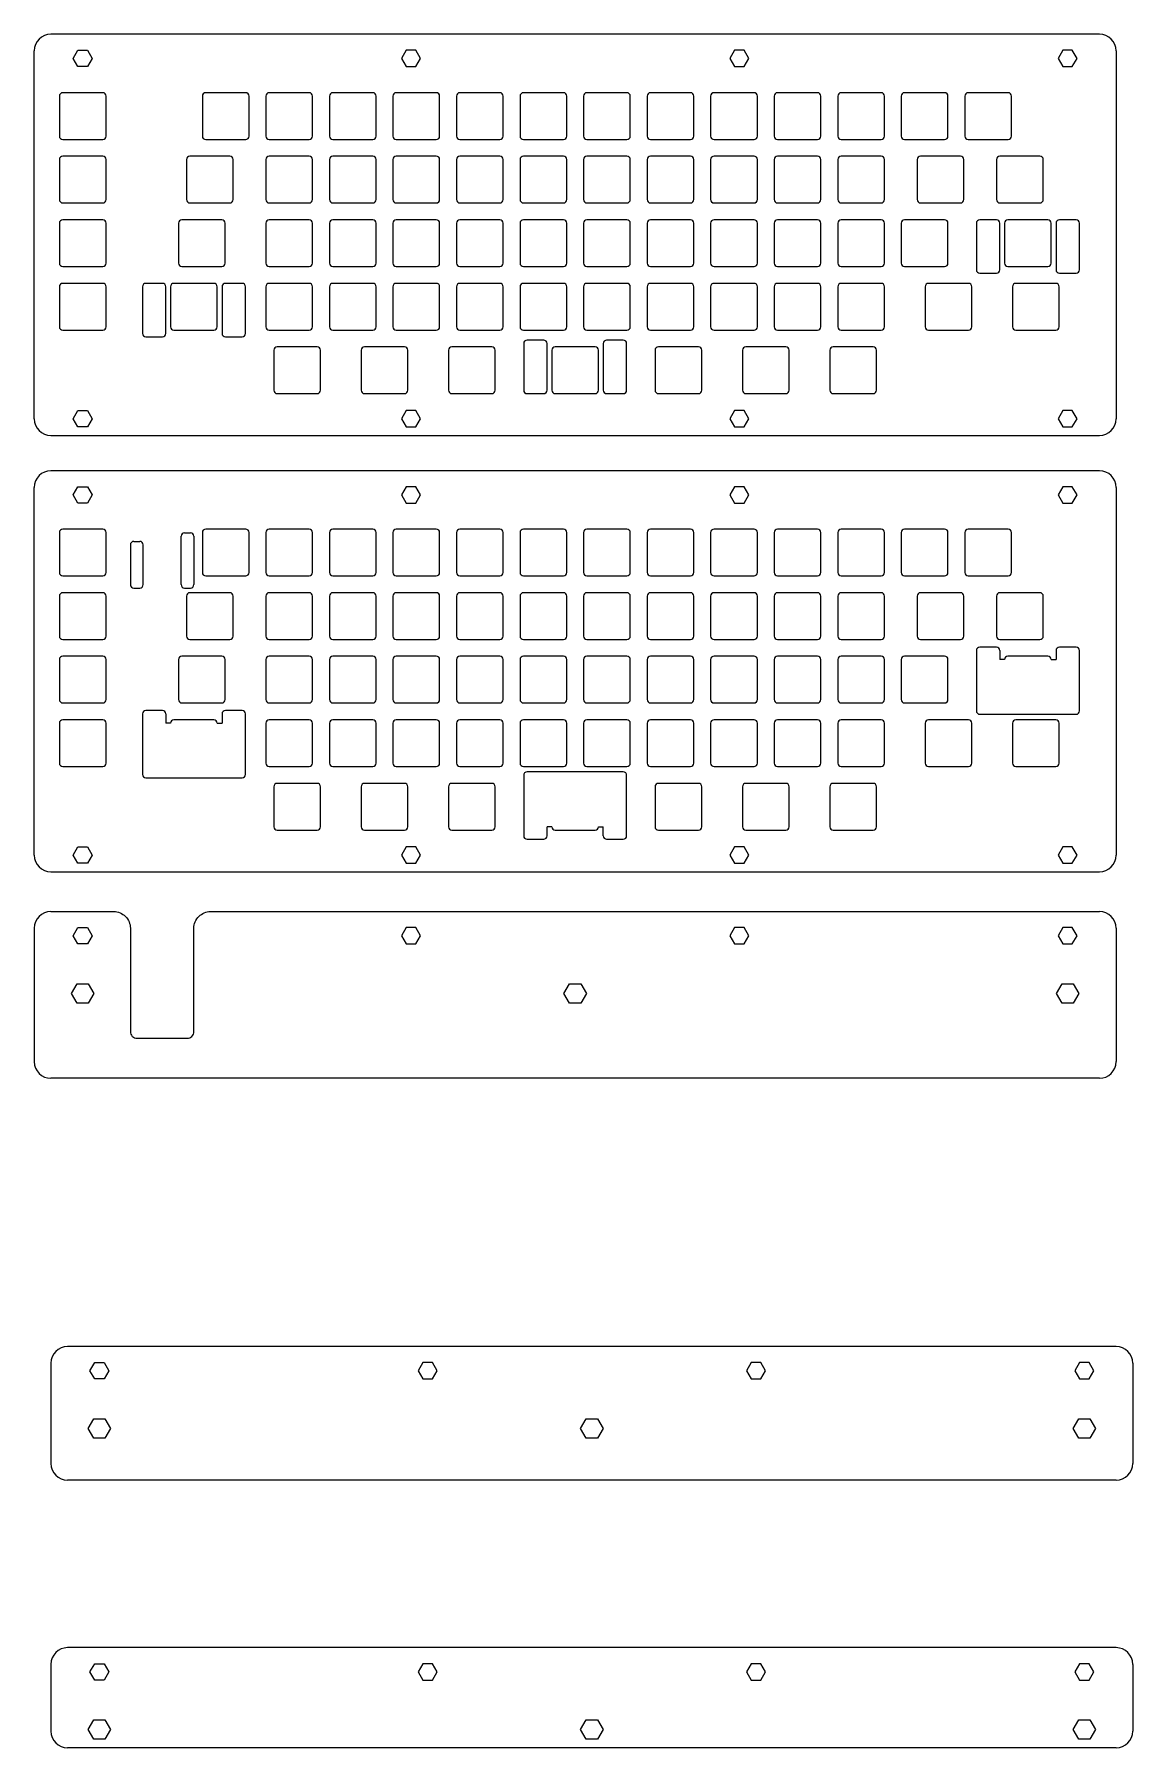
# Model space of a CAD drawing. Extents: x 3 to 1029, y 4 to 518.
# Drawn here: x 340 to 669, y 4 to 518 of the extents above; entities that cross this region are included whole.
import ezdxf

# ---------------------------------------------------------------- set-up
doc = ezdxf.new("R2010")
doc.units = 0
doc.layers.get('0').update_dxf_attribs({"linetype": 'CONTINUOUS'})

msp = doc.modelspace()

# ---------------------------------------------------------------- linework, layer by layer
at = {"linetype": 'BYBLOCK'}
for p, q in [((659.060203, 517.906653), (344.735203, 517.906653)), ((339.735203, 402.656653), (339.735203, 512.906653)), ((664.060203, 512.906653), (664.060203, 402.656653)), ((344.735203, 397.656653), (659.060203, 397.656653)), ((659.060203, 387.06263), (344.735203, 387.06263)), ((339.735203, 271.81263), (339.735203, 382.06263)), ((664.060203, 382.06263), (664.060203, 271.81263)), ((368.547703, 364.87013), (368.547703, 352.90013)), ((369.547703, 365.87013), (371.357703, 365.87013)), ((372.357703, 352.90013), (372.357703, 364.87013)), ((383.787703, 352.90013), (383.787703, 367.41013)), ((384.787703, 368.41013), (386.597703, 368.41013)), ((387.597703, 367.41013), (387.597703, 352.90013)), ((369.547703, 351.90013), (371.357703, 351.90013)), ((384.787703, 351.90013), (386.597703, 351.90013)), ((629.190953, 333.18763), (629.190953, 330.43763)), ((630.628953, 330.43763), (629.190953, 330.43763)), ((644.628953, 330.43763), (646.066953, 330.43763)), ((646.066953, 333.18763), (646.066953, 330.43763)), ((379.159703, 314.13763), (379.159703, 311.38763)), ((396.035703, 314.13763), (396.035703, 311.38763)), ((380.597703, 311.38763), (379.159703, 311.38763)), ((394.597703, 311.38763), (396.035703, 311.38763)), ((494.897703, 280.33763), (493.459703, 280.33763)), ((493.459703, 277.58763), (493.459703, 280.33763)), ((508.897703, 280.33763), (510.335703, 280.33763)), ((510.335703, 277.58763), (510.335703, 280.33763)), ((344.735203, 266.81263), (659.060203, 266.81263)), ((339.735203, 249.901386), (339.735203, 209.901386)), ((664.060203, 249.901386), (664.060203, 209.901386)), ((659.060203, 204.901386), (344.735203, 204.901386)), ((664.060203, 124.467031), (349.735203, 124.467031)), ((344.735203, 119.467031), (344.735203, 89.467031)), ((669.060203, 119.467031), (669.060203, 89.467031)), ((664.060203, 84.467031), (349.735203, 84.467031)), ((664.060203, 34.217031), (349.735203, 34.217031)), ((344.735203, 29.217031), (344.735203, 9.217031)), ((669.060203, 29.217031), (669.060203, 9.217031)), ((664.060203, 4.217031), (349.735203, 4.217031))]:
    msp.add_line(p, q, dxfattribs=at)
for p, q in [((347.260203, 499.381653), (347.260203, 487.381653)), ((360.260203, 500.381653), (348.260203, 500.381653)), ((361.260203, 487.381653), (361.260203, 499.381653)), ((390.122703, 499.381653), (390.122703, 487.381653)), ((403.122703, 500.381653), (391.122703, 500.381653)), ((404.122703, 487.381653), (404.122703, 499.381653)), ((409.172703, 499.381653), (409.172703, 487.381653)), ((422.172703, 500.381653), (410.172703, 500.381653)), ((423.172703, 487.381653), (423.172703, 499.381653)), ((428.222703, 499.381653), (428.222703, 487.381653)), ((441.222703, 500.381653), (429.222703, 500.381653)), ((442.222703, 487.381653), (442.222703, 499.381653)), ((447.272703, 499.381653), (447.272703, 487.381653)), ((460.272703, 500.381653), (448.272703, 500.381653)), ((461.272703, 487.381653), (461.272703, 499.381653)), ((466.322703, 499.381653), (466.322703, 487.381653)), ((479.322703, 500.381653), (467.322703, 500.381653)), ((480.322703, 487.381653), (480.322703, 499.381653)), ((485.372703, 499.381653), (485.372703, 487.381653)), ((498.372703, 500.381653), (486.372703, 500.381653)), ((499.372703, 487.381653), (499.372703, 499.381653)), ((504.422703, 499.381653), (504.422703, 487.381653)), ((517.422703, 500.381653), (505.422703, 500.381653)), ((518.422703, 487.381653), (518.422703, 499.381653)), ((523.472703, 499.381653), (523.472703, 487.381653)), ((536.472703, 500.381653), (524.472703, 500.381653)), ((537.472703, 487.381653), (537.472703, 499.381653)), ((542.522703, 499.381653), (542.522703, 487.381653)), ((555.522703, 500.381653), (543.522703, 500.381653)), ((556.522703, 487.381653), (556.522703, 499.381653)), ((561.572703, 499.381653), (561.572703, 487.381653)), ((574.572703, 500.381653), (562.572703, 500.381653)), ((575.572703, 487.381653), (575.572703, 499.381653)), ((580.622703, 499.381653), (580.622703, 487.381653)), ((593.622703, 500.381653), (581.622703, 500.381653)), ((594.622703, 487.381653), (594.622703, 499.381653)), ((599.672703, 499.381653), (599.672703, 487.381653)), ((612.672703, 500.381653), (600.672703, 500.381653)), ((613.672703, 487.381653), (613.672703, 499.381653)), ((618.722703, 499.381653), (618.722703, 487.381653)), ((631.722703, 500.381653), (619.722703, 500.381653)), ((632.722703, 487.381653), (632.722703, 499.381653)), ((348.260203, 486.381653), (360.260203, 486.381653)), ((391.122703, 486.381653), (403.122703, 486.381653)), ((410.172703, 486.381653), (422.172703, 486.381653)), ((429.222703, 486.381653), (441.222703, 486.381653)), ((448.272703, 486.381653), (460.272703, 486.381653)), ((467.322703, 486.381653), (479.322703, 486.381653)), ((486.372703, 486.381653), (498.372703, 486.381653)), ((505.422703, 486.381653), (517.422703, 486.381653)), ((524.472703, 486.381653), (536.472703, 486.381653)), ((543.522703, 486.381653), (555.522703, 486.381653)), ((562.572703, 486.381653), (574.572703, 486.381653)), ((581.622703, 486.381653), (593.622703, 486.381653)), ((600.672703, 486.381653), (612.672703, 486.381653)), ((619.722703, 486.381653), (631.722703, 486.381653)), ((347.260203, 480.331653), (347.260203, 468.331653)), ((360.260203, 481.331653), (348.260203, 481.331653)), ((361.260203, 468.331653), (361.260203, 480.331653)), ((385.360203, 480.331653), (385.360203, 468.331653)), ((398.360203, 481.331653), (386.360203, 481.331653)), ((399.360203, 468.331653), (399.360203, 480.331653)), ((409.172703, 480.331653), (409.172703, 468.331653)), ((422.172703, 481.331653), (410.172703, 481.331653)), ((423.172703, 468.331653), (423.172703, 480.331653)), ((428.222703, 480.331653), (428.222703, 468.331653)), ((441.222703, 481.331653), (429.222703, 481.331653)), ((442.222703, 468.331653), (442.222703, 480.331653)), ((447.272703, 480.331653), (447.272703, 468.331653)), ((460.272703, 481.331653), (448.272703, 481.331653)), ((461.272703, 468.331653), (461.272703, 480.331653)), ((466.322703, 480.331653), (466.322703, 468.331653)), ((479.322703, 481.331653), (467.322703, 481.331653)), ((480.322703, 468.331653), (480.322703, 480.331653)), ((485.372703, 480.331653), (485.372703, 468.331653)), ((498.372703, 481.331653), (486.372703, 481.331653)), ((499.372703, 468.331653), (499.372703, 480.331653)), ((504.422703, 480.331653), (504.422703, 468.331653)), ((517.422703, 481.331653), (505.422703, 481.331653)), ((518.422703, 468.331653), (518.422703, 480.331653)), ((523.472703, 480.331653), (523.472703, 468.331653)), ((536.472703, 481.331653), (524.472703, 481.331653)), ((537.472703, 468.331653), (537.472703, 480.331653)), ((542.522703, 480.331653), (542.522703, 468.331653)), ((555.522703, 481.331653), (543.522703, 481.331653)), ((556.522703, 468.331653), (556.522703, 480.331653)), ((561.572703, 480.331653), (561.572703, 468.331653)), ((574.572703, 481.331653), (562.572703, 481.331653)), ((575.572703, 468.331653), (575.572703, 480.331653)), ((580.622703, 480.331653), (580.622703, 468.331653)), ((593.622703, 481.331653), (581.622703, 481.331653)), ((594.622703, 468.331653), (594.622703, 480.331653)), ((604.435203, 480.331653), (604.435203, 468.331653)), ((617.435203, 481.331653), (605.435203, 481.331653)), ((618.435203, 468.331653), (618.435203, 480.331653)), ((628.247703, 480.331653), (628.247703, 468.331653)), ((641.247703, 481.331653), (629.247703, 481.331653)), ((642.247703, 468.331653), (642.247703, 480.331653)), ((348.260203, 467.331653), (360.260203, 467.331653)), ((386.360203, 467.331653), (398.360203, 467.331653)), ((410.172703, 467.331653), (422.172703, 467.331653)), ((429.222703, 467.331653), (441.222703, 467.331653)), ((448.272703, 467.331653), (460.272703, 467.331653)), ((467.322703, 467.331653), (479.322703, 467.331653)), ((486.372703, 467.331653), (498.372703, 467.331653)), ((505.422703, 467.331653), (517.422703, 467.331653)), ((524.472703, 467.331653), (536.472703, 467.331653)), ((543.522703, 467.331653), (555.522703, 467.331653)), ((562.572703, 467.331653), (574.572703, 467.331653)), ((581.622703, 467.331653), (593.622703, 467.331653)), ((605.435203, 467.331653), (617.435203, 467.331653)), ((629.247703, 467.331653), (641.247703, 467.331653)), ((347.260203, 461.281653), (347.260203, 449.281653)), ((360.260203, 462.281653), (348.260203, 462.281653)), ((361.260203, 449.281653), (361.260203, 461.281653)), ((382.978953, 461.281653), (382.978953, 449.281653)), ((395.978953, 462.281653), (383.978953, 462.281653)), ((396.978953, 449.281653), (396.978953, 461.281653)), ((409.172703, 461.281653), (409.172703, 449.281653)), ((422.172703, 462.281653), (410.172703, 462.281653)), ((423.172703, 449.281653), (423.172703, 461.281653)), ((428.222703, 461.281653), (428.222703, 449.281653)), ((441.222703, 462.281653), (429.222703, 462.281653)), ((442.222703, 449.281653), (442.222703, 461.281653)), ((447.272703, 461.281653), (447.272703, 449.281653)), ((460.272703, 462.281653), (448.272703, 462.281653)), ((461.272703, 449.281653), (461.272703, 461.281653)), ((466.322703, 461.281653), (466.322703, 449.281653)), ((479.322703, 462.281653), (467.322703, 462.281653)), ((480.322703, 449.281653), (480.322703, 461.281653)), ((485.372703, 461.281653), (485.372703, 449.281653)), ((498.372703, 462.281653), (486.372703, 462.281653)), ((499.372703, 449.281653), (499.372703, 461.281653)), ((504.422703, 461.281653), (504.422703, 449.281653)), ((517.422703, 462.281653), (505.422703, 462.281653)), ((518.422703, 449.281653), (518.422703, 461.281653)), ((523.472703, 461.281653), (523.472703, 449.281653)), ((536.472703, 462.281653), (524.472703, 462.281653)), ((537.472703, 449.281653), (537.472703, 461.281653)), ((542.522703, 461.281653), (542.522703, 449.281653)), ((555.522703, 462.281653), (543.522703, 462.281653)), ((556.522703, 449.281653), (556.522703, 461.281653)), ((561.572703, 461.281653), (561.572703, 449.281653)), ((574.572703, 462.281653), (562.572703, 462.281653)), ((575.572703, 449.281653), (575.572703, 461.281653)), ((580.622703, 461.281653), (580.622703, 449.281653)), ((593.622703, 462.281653), (581.622703, 462.281653)), ((594.622703, 449.281653), (594.622703, 461.281653)), ((599.672703, 461.281653), (599.672703, 449.281653)), ((612.672703, 462.281653), (600.672703, 462.281653)), ((613.672703, 449.281653), (613.672703, 461.281653)), ((622.190953, 461.281653), (622.190953, 447.281653)), ((628.190953, 462.281653), (623.190953, 462.281653)), ((629.190953, 447.281653), (629.190953, 461.281653)), ((630.628953, 461.281653), (630.628953, 449.281653)), ((643.628953, 462.281653), (631.628953, 462.281653)), ((644.628953, 449.281653), (644.628953, 461.281653)), ((646.066953, 461.281653), (646.066953, 447.281653)), ((652.066953, 462.281653), (647.066953, 462.281653)), ((653.066953, 447.281653), (653.066953, 461.281653)), ((348.260203, 448.281653), (360.260203, 448.281653)), ((383.978953, 448.281653), (395.978953, 448.281653)), ((410.172703, 448.281653), (422.172703, 448.281653)), ((429.222703, 448.281653), (441.222703, 448.281653)), ((448.272703, 448.281653), (460.272703, 448.281653)), ((467.322703, 448.281653), (479.322703, 448.281653)), ((486.372703, 448.281653), (498.372703, 448.281653)), ((505.422703, 448.281653), (517.422703, 448.281653)), ((524.472703, 448.281653), (536.472703, 448.281653)), ((543.522703, 448.281653), (555.522703, 448.281653)), ((562.572703, 448.281653), (574.572703, 448.281653)), ((581.622703, 448.281653), (593.622703, 448.281653)), ((600.672703, 448.281653), (612.672703, 448.281653)), ((631.628953, 448.281653), (643.628953, 448.281653)), ((347.260203, 442.231653), (347.260203, 430.231653)), ((360.260203, 443.231653), (348.260203, 443.231653)), ((361.260203, 430.231653), (361.260203, 442.231653)), ((372.159703, 442.231653), (372.159703, 428.231653)), ((378.159703, 443.231653), (373.159703, 443.231653)), ((379.159703, 428.231653), (379.159703, 442.231653)), ((380.597703, 442.231653), (380.597703, 430.231653)), ((393.597703, 443.231653), (381.597703, 443.231653)), ((394.597703, 430.231653), (394.597703, 442.231653)), ((396.035703, 442.231653), (396.035703, 428.231653)), ((402.035703, 443.231653), (397.035703, 443.231653)), ((403.035703, 428.231653), (403.035703, 442.231653)), ((409.172703, 442.231653), (409.172703, 430.231653)), ((422.172703, 443.231653), (410.172703, 443.231653)), ((423.172703, 430.231653), (423.172703, 442.231653)), ((428.222703, 442.231653), (428.222703, 430.231653)), ((441.222703, 443.231653), (429.222703, 443.231653)), ((442.222703, 430.231653), (442.222703, 442.231653)), ((447.272703, 442.231653), (447.272703, 430.231653)), ((460.272703, 443.231653), (448.272703, 443.231653)), ((461.272703, 430.231653), (461.272703, 442.231653)), ((466.322703, 442.231653), (466.322703, 430.231653)), ((479.322703, 443.231653), (467.322703, 443.231653)), ((480.322703, 430.231653), (480.322703, 442.231653)), ((485.372703, 442.231653), (485.372703, 430.231653)), ((498.372703, 443.231653), (486.372703, 443.231653)), ((499.372703, 430.231653), (499.372703, 442.231653)), ((504.422703, 442.231653), (504.422703, 430.231653)), ((517.422703, 443.231653), (505.422703, 443.231653)), ((518.422703, 430.231653), (518.422703, 442.231653)), ((523.472703, 442.231653), (523.472703, 430.231653)), ((536.472703, 443.231653), (524.472703, 443.231653)), ((537.472703, 430.231653), (537.472703, 442.231653)), ((542.522703, 442.231653), (542.522703, 430.231653)), ((555.522703, 443.231653), (543.522703, 443.231653)), ((556.522703, 430.231653), (556.522703, 442.231653)), ((561.572703, 442.231653), (561.572703, 430.231653)), ((574.572703, 443.231653), (562.572703, 443.231653)), ((575.572703, 430.231653), (575.572703, 442.231653)), ((580.622703, 442.231653), (580.622703, 430.231653)), ((593.622703, 443.231653), (581.622703, 443.231653)), ((594.622703, 430.231653), (594.622703, 442.231653)), ((606.816453, 442.231653), (606.816453, 430.231653)), ((619.816453, 443.231653), (607.816453, 443.231653)), ((620.816453, 430.231653), (620.816453, 442.231653)), ((623.190953, 446.281653), (628.190953, 446.281653)), ((633.010203, 442.231653), (633.010203, 430.231653)), ((646.010203, 443.231653), (634.010203, 443.231653)), ((647.010203, 430.231653), (647.010203, 442.231653)), ((647.066953, 446.281653), (652.066953, 446.281653)), ((348.260203, 429.231653), (360.260203, 429.231653)), ((373.159703, 427.231653), (378.159703, 427.231653)), ((381.597703, 429.231653), (393.597703, 429.231653)), ((397.035703, 427.231653), (402.035703, 427.231653)), ((410.172703, 429.231653), (422.172703, 429.231653)), ((429.222703, 429.231653), (441.222703, 429.231653)), ((448.272703, 429.231653), (460.272703, 429.231653)), ((467.322703, 429.231653), (479.322703, 429.231653)), ((486.372703, 429.231653), (498.372703, 429.231653)), ((505.422703, 429.231653), (517.422703, 429.231653)), ((524.472703, 429.231653), (536.472703, 429.231653)), ((543.522703, 429.231653), (555.522703, 429.231653)), ((562.572703, 429.231653), (574.572703, 429.231653)), ((581.622703, 429.231653), (593.622703, 429.231653)), ((607.816453, 429.231653), (619.816453, 429.231653)), ((634.010203, 429.231653), (646.010203, 429.231653)), ((411.553953, 423.181653), (411.553953, 411.181653)), ((424.553953, 424.181653), (412.553953, 424.181653)), ((425.553953, 411.181653), (425.553953, 423.181653)), ((437.747703, 423.181653), (437.747703, 411.181653)), ((450.747703, 424.181653), (438.747703, 424.181653)), ((451.747703, 411.181653), (451.747703, 423.181653)), ((463.941453, 423.181653), (463.941453, 411.181653)), ((476.941453, 424.181653), (464.941453, 424.181653)), ((477.941453, 411.181653), (477.941453, 423.181653)), ((486.459703, 425.181653), (486.459703, 411.181653)), ((492.459703, 426.181653), (487.459703, 426.181653)), ((493.459703, 411.181653), (493.459703, 425.181653)), ((494.897703, 423.181653), (494.897703, 411.181653)), ((507.897703, 424.181653), (495.897703, 424.181653)), ((508.897703, 411.181653), (508.897703, 423.181653)), ((510.335703, 425.181653), (510.335703, 411.181653)), ((516.335703, 426.181653), (511.335703, 426.181653)), ((517.335703, 411.181653), (517.335703, 425.181653)), ((525.853953, 423.181653), (525.853953, 411.181653)), ((538.853953, 424.181653), (526.853953, 424.181653)), ((539.853953, 411.181653), (539.853953, 423.181653)), ((552.047703, 423.181653), (552.047703, 411.181653)), ((565.047703, 424.181653), (553.047703, 424.181653)), ((566.047703, 411.181653), (566.047703, 423.181653)), ((578.241453, 423.181653), (578.241453, 411.181653)), ((591.241453, 424.181653), (579.241453, 424.181653)), ((592.241453, 411.181653), (592.241453, 423.181653)), ((412.553953, 410.181653), (424.553953, 410.181653)), ((438.747703, 410.181653), (450.747703, 410.181653)), ((464.941453, 410.181653), (476.941453, 410.181653)), ((487.459703, 410.181653), (492.459703, 410.181653)), ((495.897703, 410.181653), (507.897703, 410.181653)), ((511.335703, 410.181653), (516.335703, 410.181653)), ((526.853953, 410.181653), (538.853953, 410.181653)), ((553.047703, 410.181653), (565.047703, 410.181653)), ((579.241453, 410.181653), (591.241453, 410.181653)), ((347.260203, 368.53763), (347.260203, 356.53763)), ((360.260203, 369.53763), (348.260203, 369.53763)), ((361.260203, 356.53763), (361.260203, 368.53763)), ((390.122703, 368.53763), (390.122703, 356.53763)), ((403.122703, 369.53763), (391.122703, 369.53763)), ((404.122703, 356.53763), (404.122703, 368.53763)), ((409.172703, 368.53763), (409.172703, 356.53763)), ((422.172703, 369.53763), (410.172703, 369.53763)), ((423.172703, 356.53763), (423.172703, 368.53763)), ((428.222703, 368.53763), (428.222703, 356.53763)), ((441.222703, 369.53763), (429.222703, 369.53763)), ((442.222703, 356.53763), (442.222703, 368.53763)), ((447.272703, 368.53763), (447.272703, 356.53763)), ((460.272703, 369.53763), (448.272703, 369.53763)), ((461.272703, 356.53763), (461.272703, 368.53763)), ((466.322703, 368.53763), (466.322703, 356.53763)), ((479.322703, 369.53763), (467.322703, 369.53763)), ((480.322703, 356.53763), (480.322703, 368.53763)), ((485.372703, 368.53763), (485.372703, 356.53763)), ((498.372703, 369.53763), (486.372703, 369.53763)), ((499.372703, 356.53763), (499.372703, 368.53763)), ((504.422703, 368.53763), (504.422703, 356.53763)), ((517.422703, 369.53763), (505.422703, 369.53763)), ((518.422703, 356.53763), (518.422703, 368.53763)), ((523.472703, 368.53763), (523.472703, 356.53763)), ((536.472703, 369.53763), (524.472703, 369.53763)), ((537.472703, 356.53763), (537.472703, 368.53763)), ((542.522703, 368.53763), (542.522703, 356.53763)), ((555.522703, 369.53763), (543.522703, 369.53763)), ((556.522703, 356.53763), (556.522703, 368.53763)), ((561.572703, 368.53763), (561.572703, 356.53763)), ((574.572703, 369.53763), (562.572703, 369.53763)), ((575.572703, 356.53763), (575.572703, 368.53763)), ((580.622703, 368.53763), (580.622703, 356.53763)), ((593.622703, 369.53763), (581.622703, 369.53763)), ((594.622703, 356.53763), (594.622703, 368.53763)), ((599.672703, 368.53763), (599.672703, 356.53763)), ((612.672703, 369.53763), (600.672703, 369.53763)), ((613.672703, 356.53763), (613.672703, 368.53763)), ((618.722703, 368.53763), (618.722703, 356.53763)), ((631.722703, 369.53763), (619.722703, 369.53763)), ((632.722703, 356.53763), (632.722703, 368.53763)), ((348.260203, 355.53763), (360.260203, 355.53763)), ((391.122703, 355.53763), (403.122703, 355.53763)), ((410.172703, 355.53763), (422.172703, 355.53763)), ((429.222703, 355.53763), (441.222703, 355.53763)), ((448.272703, 355.53763), (460.272703, 355.53763)), ((467.322703, 355.53763), (479.322703, 355.53763)), ((486.372703, 355.53763), (498.372703, 355.53763)), ((505.422703, 355.53763), (517.422703, 355.53763)), ((524.472703, 355.53763), (536.472703, 355.53763)), ((543.522703, 355.53763), (555.522703, 355.53763)), ((562.572703, 355.53763), (574.572703, 355.53763)), ((581.622703, 355.53763), (593.622703, 355.53763)), ((600.672703, 355.53763), (612.672703, 355.53763)), ((619.722703, 355.53763), (631.722703, 355.53763)), ((347.260203, 349.48763), (347.260203, 337.48763)), ((360.260203, 350.48763), (348.260203, 350.48763)), ((361.260203, 337.48763), (361.260203, 349.48763)), ((385.360203, 349.48763), (385.360203, 337.48763)), ((398.360203, 350.48763), (386.360203, 350.48763)), ((399.360203, 337.48763), (399.360203, 349.48763)), ((409.172703, 349.48763), (409.172703, 337.48763)), ((422.172703, 350.48763), (410.172703, 350.48763)), ((423.172703, 337.48763), (423.172703, 349.48763)), ((428.222703, 349.48763), (428.222703, 337.48763)), ((441.222703, 350.48763), (429.222703, 350.48763)), ((442.222703, 337.48763), (442.222703, 349.48763)), ((447.272703, 349.48763), (447.272703, 337.48763)), ((460.272703, 350.48763), (448.272703, 350.48763)), ((461.272703, 337.48763), (461.272703, 349.48763)), ((466.322703, 349.48763), (466.322703, 337.48763)), ((479.322703, 350.48763), (467.322703, 350.48763)), ((480.322703, 337.48763), (480.322703, 349.48763)), ((485.372703, 349.48763), (485.372703, 337.48763)), ((498.372703, 350.48763), (486.372703, 350.48763)), ((499.372703, 337.48763), (499.372703, 349.48763)), ((504.422703, 349.48763), (504.422703, 337.48763)), ((517.422703, 350.48763), (505.422703, 350.48763)), ((518.422703, 337.48763), (518.422703, 349.48763)), ((523.472703, 349.48763), (523.472703, 337.48763)), ((536.472703, 350.48763), (524.472703, 350.48763)), ((537.472703, 337.48763), (537.472703, 349.48763)), ((542.522703, 349.48763), (542.522703, 337.48763)), ((555.522703, 350.48763), (543.522703, 350.48763)), ((556.522703, 337.48763), (556.522703, 349.48763)), ((561.572703, 349.48763), (561.572703, 337.48763)), ((574.572703, 350.48763), (562.572703, 350.48763)), ((575.572703, 337.48763), (575.572703, 349.48763)), ((580.622703, 349.48763), (580.622703, 337.48763)), ((593.622703, 350.48763), (581.622703, 350.48763)), ((594.622703, 337.48763), (594.622703, 349.48763)), ((604.435203, 349.48763), (604.435203, 337.48763)), ((617.435203, 350.48763), (605.435203, 350.48763)), ((618.435203, 337.48763), (618.435203, 349.48763)), ((628.247703, 349.48763), (628.247703, 337.48763)), ((641.247703, 350.48763), (629.247703, 350.48763)), ((642.247703, 337.48763), (642.247703, 349.48763)), ((348.260203, 336.48763), (360.260203, 336.48763)), ((386.360203, 336.48763), (398.360203, 336.48763)), ((410.172703, 336.48763), (422.172703, 336.48763)), ((429.222703, 336.48763), (441.222703, 336.48763)), ((448.272703, 336.48763), (460.272703, 336.48763)), ((467.322703, 336.48763), (479.322703, 336.48763)), ((486.372703, 336.48763), (498.372703, 336.48763)), ((505.422703, 336.48763), (517.422703, 336.48763)), ((524.472703, 336.48763), (536.472703, 336.48763)), ((543.522703, 336.48763), (555.522703, 336.48763)), ((562.572703, 336.48763), (574.572703, 336.48763)), ((581.622703, 336.48763), (593.622703, 336.48763)), ((605.435203, 336.48763), (617.435203, 336.48763)), ((628.190953, 334.18763), (623.190953, 334.18763)), ((629.247703, 336.48763), (641.247703, 336.48763)), ((652.066953, 334.18763), (647.066953, 334.18763)), ((347.260203, 330.43763), (347.260203, 318.43763)), ((360.260203, 331.43763), (348.260203, 331.43763)), ((361.260203, 318.43763), (361.260203, 330.43763)), ((382.978953, 330.43763), (382.978953, 318.43763)), ((395.978953, 331.43763), (383.978953, 331.43763)), ((396.978953, 318.43763), (396.978953, 330.43763)), ((409.172703, 330.43763), (409.172703, 318.43763)), ((422.172703, 331.43763), (410.172703, 331.43763)), ((423.172703, 318.43763), (423.172703, 330.43763)), ((428.222703, 330.43763), (428.222703, 318.43763)), ((441.222703, 331.43763), (429.222703, 331.43763)), ((442.222703, 318.43763), (442.222703, 330.43763)), ((447.272703, 330.43763), (447.272703, 318.43763)), ((460.272703, 331.43763), (448.272703, 331.43763)), ((461.272703, 318.43763), (461.272703, 330.43763)), ((466.322703, 330.43763), (466.322703, 318.43763)), ((479.322703, 331.43763), (467.322703, 331.43763)), ((480.322703, 318.43763), (480.322703, 330.43763)), ((485.372703, 330.43763), (485.372703, 318.43763)), ((498.372703, 331.43763), (486.372703, 331.43763)), ((499.372703, 318.43763), (499.372703, 330.43763)), ((504.422703, 330.43763), (504.422703, 318.43763)), ((517.422703, 331.43763), (505.422703, 331.43763)), ((518.422703, 318.43763), (518.422703, 330.43763)), ((523.472703, 330.43763), (523.472703, 318.43763)), ((536.472703, 331.43763), (524.472703, 331.43763)), ((537.472703, 318.43763), (537.472703, 330.43763)), ((542.522703, 330.43763), (542.522703, 318.43763)), ((555.522703, 331.43763), (543.522703, 331.43763)), ((556.522703, 318.43763), (556.522703, 330.43763)), ((561.572703, 330.43763), (561.572703, 318.43763)), ((574.572703, 331.43763), (562.572703, 331.43763)), ((575.572703, 318.43763), (575.572703, 330.43763)), ((580.622703, 330.43763), (580.622703, 318.43763)), ((593.622703, 331.43763), (581.622703, 331.43763)), ((594.622703, 318.43763), (594.622703, 330.43763)), ((599.672703, 330.43763), (599.672703, 318.43763)), ((612.672703, 331.43763), (600.672703, 331.43763)), ((613.672703, 318.43763), (613.672703, 330.43763)), ((622.190953, 333.18763), (622.190953, 315.03763)), ((643.628953, 331.43763), (631.628953, 331.43763)), ((653.066953, 315.03763), (653.066953, 333.18763)), ((348.260203, 317.43763), (360.260203, 317.43763)), ((372.159703, 314.13763), (372.159703, 295.98763)), ((378.159703, 315.13763), (373.159703, 315.13763)), ((383.978953, 317.43763), (395.978953, 317.43763)), ((402.035703, 315.13763), (397.035703, 315.13763)), ((403.035703, 295.98763), (403.035703, 314.13763)), ((410.172703, 317.43763), (422.172703, 317.43763)), ((429.222703, 317.43763), (441.222703, 317.43763)), ((448.272703, 317.43763), (460.272703, 317.43763)), ((467.322703, 317.43763), (479.322703, 317.43763)), ((486.372703, 317.43763), (498.372703, 317.43763)), ((505.422703, 317.43763), (517.422703, 317.43763)), ((524.472703, 317.43763), (536.472703, 317.43763)), ((543.522703, 317.43763), (555.522703, 317.43763)), ((562.572703, 317.43763), (574.572703, 317.43763)), ((581.622703, 317.43763), (593.622703, 317.43763)), ((600.672703, 317.43763), (612.672703, 317.43763)), ((623.190953, 314.03763), (626.690953, 314.03763)), ((626.690953, 314.03763), (628.190953, 314.03763)), ((628.190953, 314.03763), (647.066953, 314.03763)), ((647.066953, 314.03763), (648.566953, 314.03763)), ((648.566953, 314.03763), (652.066953, 314.03763)), ((347.260203, 311.38763), (347.260203, 299.38763)), ((360.260203, 312.38763), (348.260203, 312.38763)), ((361.260203, 299.38763), (361.260203, 311.38763)), ((393.597703, 312.38763), (381.597703, 312.38763)), ((409.172703, 311.38763), (409.172703, 299.38763)), ((422.172703, 312.38763), (410.172703, 312.38763)), ((423.172703, 299.38763), (423.172703, 311.38763)), ((428.222703, 311.38763), (428.222703, 299.38763)), ((441.222703, 312.38763), (429.222703, 312.38763)), ((442.222703, 299.38763), (442.222703, 311.38763)), ((447.272703, 311.38763), (447.272703, 299.38763)), ((460.272703, 312.38763), (448.272703, 312.38763)), ((461.272703, 299.38763), (461.272703, 311.38763)), ((466.322703, 311.38763), (466.322703, 299.38763)), ((479.322703, 312.38763), (467.322703, 312.38763)), ((480.322703, 299.38763), (480.322703, 311.38763)), ((485.372703, 311.38763), (485.372703, 299.38763)), ((498.372703, 312.38763), (486.372703, 312.38763)), ((499.372703, 299.38763), (499.372703, 311.38763)), ((504.422703, 311.38763), (504.422703, 299.38763)), ((517.422703, 312.38763), (505.422703, 312.38763)), ((518.422703, 299.38763), (518.422703, 311.38763)), ((523.472703, 311.38763), (523.472703, 299.38763)), ((536.472703, 312.38763), (524.472703, 312.38763)), ((537.472703, 299.38763), (537.472703, 311.38763)), ((542.522703, 311.38763), (542.522703, 299.38763)), ((555.522703, 312.38763), (543.522703, 312.38763)), ((556.522703, 299.38763), (556.522703, 311.38763)), ((561.572703, 311.38763), (561.572703, 299.38763)), ((574.572703, 312.38763), (562.572703, 312.38763)), ((575.572703, 299.38763), (575.572703, 311.38763)), ((580.622703, 311.38763), (580.622703, 299.38763)), ((593.622703, 312.38763), (581.622703, 312.38763)), ((594.622703, 299.38763), (594.622703, 311.38763)), ((606.816453, 311.38763), (606.816453, 299.38763)), ((619.816453, 312.38763), (607.816453, 312.38763)), ((620.816453, 299.38763), (620.816453, 311.38763)), ((633.010203, 311.38763), (633.010203, 299.38763)), ((646.010203, 312.38763), (634.010203, 312.38763)), ((647.010203, 299.38763), (647.010203, 311.38763)), ((348.260203, 298.38763), (360.260203, 298.38763)), ((410.172703, 298.38763), (422.172703, 298.38763)), ((429.222703, 298.38763), (441.222703, 298.38763)), ((448.272703, 298.38763), (460.272703, 298.38763)), ((467.322703, 298.38763), (479.322703, 298.38763)), ((486.372703, 298.38763), (498.372703, 298.38763)), ((505.422703, 298.38763), (517.422703, 298.38763)), ((524.472703, 298.38763), (536.472703, 298.38763)), ((543.522703, 298.38763), (555.522703, 298.38763)), ((562.572703, 298.38763), (574.572703, 298.38763)), ((581.622703, 298.38763), (593.622703, 298.38763)), ((607.816453, 298.38763), (619.816453, 298.38763)), ((634.010203, 298.38763), (646.010203, 298.38763)), ((373.159703, 294.98763), (376.659703, 294.98763)), ((376.659703, 294.98763), (378.159703, 294.98763)), ((378.159703, 294.98763), (397.035703, 294.98763)), ((397.035703, 294.98763), (398.535703, 294.98763)), ((398.535703, 294.98763), (402.035703, 294.98763)), ((424.553953, 293.33763), (412.553953, 293.33763)), ((450.747703, 293.33763), (438.747703, 293.33763)), ((476.941453, 293.33763), (464.941453, 293.33763)), ((486.459703, 295.73763), (486.459703, 277.58763)), ((490.959703, 296.73763), (487.459703, 296.73763)), ((492.459703, 296.73763), (490.959703, 296.73763)), ((511.335703, 296.73763), (492.459703, 296.73763)), ((512.835703, 296.73763), (511.335703, 296.73763)), ((516.335703, 296.73763), (512.835703, 296.73763)), ((517.335703, 277.58763), (517.335703, 295.73763)), ((538.853953, 293.33763), (526.853953, 293.33763)), ((565.047703, 293.33763), (553.047703, 293.33763)), ((591.241453, 293.33763), (579.241453, 293.33763)), ((411.553953, 292.33763), (411.553953, 280.33763)), ((425.553953, 280.33763), (425.553953, 292.33763)), ((437.747703, 292.33763), (437.747703, 280.33763)), ((451.747703, 280.33763), (451.747703, 292.33763)), ((463.941453, 292.33763), (463.941453, 280.33763)), ((477.941453, 280.33763), (477.941453, 292.33763)), ((525.853953, 292.33763), (525.853953, 280.33763)), ((539.853953, 280.33763), (539.853953, 292.33763)), ((552.047703, 292.33763), (552.047703, 280.33763)), ((566.047703, 280.33763), (566.047703, 292.33763)), ((578.241453, 292.33763), (578.241453, 280.33763)), ((592.241453, 280.33763), (592.241453, 292.33763)), ((412.553953, 279.33763), (424.553953, 279.33763)), ((438.747703, 279.33763), (450.747703, 279.33763)), ((464.941453, 279.33763), (476.941453, 279.33763)), ((495.897703, 279.33763), (507.897703, 279.33763)), ((526.853953, 279.33763), (538.853953, 279.33763)), ((553.047703, 279.33763), (565.047703, 279.33763)), ((579.241453, 279.33763), (591.241453, 279.33763)), ((487.459703, 276.58763), (492.459703, 276.58763)), ((511.335703, 276.58763), (516.335703, 276.58763))]:
    msp.add_line(p, q)
for points in [[(352.845695, 508.206653), (351.431187, 510.656653), (352.845695, 513.106653), (355.674711, 513.106653), (357.089219, 510.656653), (355.674711, 508.206653)], [(454.099711, 508.206653), (455.514219, 510.656653), (454.099711, 513.106653), (451.270695, 513.106653), (449.856187, 510.656653), (451.270695, 508.206653)], [(552.524711, 508.206653), (553.939219, 510.656653), (552.524711, 513.106653), (549.695695, 513.106653), (548.281187, 510.656653), (549.695695, 508.206653)], [(650.949711, 508.206653), (652.364219, 510.656653), (650.949711, 513.106653), (648.120695, 513.106653), (646.706187, 510.656653), (648.120695, 508.206653)], [(352.845695, 400.206653), (351.431187, 402.656653), (352.845695, 405.106653), (355.674711, 405.106653), (357.089219, 402.656653), (355.674711, 400.206653)], [(454.099711, 400.206653), (455.514219, 402.656653), (454.099711, 405.106653), (451.270695, 405.106653), (449.856187, 402.656653), (451.270695, 400.206653)], [(552.524711, 400.206653), (553.939219, 402.656653), (552.524711, 405.106653), (549.695695, 405.106653), (548.281187, 402.656653), (549.695695, 400.206653)], [(650.949711, 400.206653), (652.364219, 402.656653), (650.949711, 405.106653), (648.120695, 405.106653), (646.706187, 402.656653), (648.120695, 400.206653)], [(352.845695, 377.36263), (351.431187, 379.81263), (352.845695, 382.26263), (355.674711, 382.26263), (357.089219, 379.81263), (355.674711, 377.36263)], [(454.099711, 377.36263), (455.514219, 379.81263), (454.099711, 382.26263), (451.270695, 382.26263), (449.856187, 379.81263), (451.270695, 377.36263)], [(552.524711, 377.36263), (553.939219, 379.81263), (552.524711, 382.26263), (549.695695, 382.26263), (548.281187, 379.81263), (549.695695, 377.36263)], [(650.949711, 377.36263), (652.364219, 379.81263), (650.949711, 382.26263), (648.120695, 382.26263), (646.706187, 379.81263), (648.120695, 377.36263)], [(352.845695, 269.36263), (351.431187, 271.81263), (352.845695, 274.26263), (355.674711, 274.26263), (357.089219, 271.81263), (355.674711, 269.36263)], [(454.099711, 269.36263), (455.514219, 271.81263), (454.099711, 274.26263), (451.270695, 274.26263), (449.856187, 271.81263), (451.270695, 269.36263)], [(552.524711, 269.36263), (553.939219, 271.81263), (552.524711, 274.26263), (549.695695, 274.26263), (548.281187, 271.81263), (549.695695, 269.36263)], [(650.949711, 269.36263), (652.364219, 271.81263), (650.949711, 274.26263), (648.120695, 274.26263), (646.706187, 271.81263), (648.120695, 269.36263)], [(352.845695, 245.201386), (351.431187, 247.651386), (352.845695, 250.101386), (355.674711, 250.101386), (357.089219, 247.651386), (355.674711, 245.201386)], [(454.099711, 245.201386), (455.514219, 247.651386), (454.099711, 250.101386), (451.270695, 250.101386), (449.856187, 247.651386), (451.270695, 245.201386)], [(552.524711, 245.201386), (553.939219, 247.651386), (552.524711, 250.101386), (549.695695, 250.101386), (548.281187, 247.651386), (549.695695, 245.201386)], [(650.949711, 245.201386), (652.364219, 247.651386), (650.949711, 250.101386), (648.120695, 250.101386), (646.706187, 247.651386), (648.120695, 245.201386)], [(355.935203, 233.277571), (357.610203, 230.376386), (355.935203, 227.475201), (352.585203, 227.475201), (350.910203, 230.376386), (352.585203, 233.277571)], [(503.572703, 233.277571), (505.247703, 230.376386), (503.572703, 227.475201), (500.222703, 227.475201), (498.547703, 230.376386), (500.222703, 233.277571)], [(651.210203, 233.277571), (652.885203, 230.376386), (651.210203, 227.475201), (647.860203, 227.475201), (646.185203, 230.376386), (647.860203, 233.277571)], [(357.845695, 114.767031), (356.431187, 117.217031), (357.845695, 119.667031), (360.674711, 119.667031), (362.089219, 117.217031), (360.674711, 114.767031)], [(459.099711, 114.767031), (460.514219, 117.217031), (459.099711, 119.667031), (456.270695, 119.667031), (454.856187, 117.217031), (456.270695, 114.767031)], [(557.524711, 114.767031), (558.939219, 117.217031), (557.524711, 119.667031), (554.695695, 119.667031), (553.281187, 117.217031), (554.695695, 114.767031)], [(655.949711, 114.767031), (657.364219, 117.217031), (655.949711, 119.667031), (653.120695, 119.667031), (651.706187, 117.217031), (653.120695, 114.767031)], [(360.935203, 102.843216), (362.610203, 99.942031), (360.935203, 97.040846), (357.585203, 97.040846), (355.910203, 99.942031), (357.585203, 102.843216)], [(508.572703, 102.843216), (510.247703, 99.942031), (508.572703, 97.040846), (505.222703, 97.040846), (503.547703, 99.942031), (505.222703, 102.843216)], [(656.210203, 102.843216), (657.885203, 99.942031), (656.210203, 97.040846), (652.860203, 97.040846), (651.185203, 99.942031), (652.860203, 102.843216)], [(357.845695, 24.517031), (356.431187, 26.967031), (357.845695, 29.417031), (360.674711, 29.417031), (362.089219, 26.967031), (360.674711, 24.517031)], [(459.099711, 24.517031), (460.514219, 26.967031), (459.099711, 29.417031), (456.270695, 29.417031), (454.856187, 26.967031), (456.270695, 24.517031)], [(557.524711, 24.517031), (558.939219, 26.967031), (557.524711, 29.417031), (554.695695, 29.417031), (553.281187, 26.967031), (554.695695, 24.517031)], [(655.949711, 24.517031), (657.364219, 26.967031), (655.949711, 29.417031), (653.120695, 29.417031), (651.706187, 26.967031), (653.120695, 24.517031)], [(360.935203, 12.593216), (362.610203, 9.692031), (360.935203, 6.790846), (357.585203, 6.790846), (355.910203, 9.692031), (357.585203, 12.593216)], [(508.572703, 12.593216), (510.247703, 9.692031), (508.572703, 6.790846), (505.222703, 6.790846), (503.547703, 9.692031), (505.222703, 12.593216)], [(656.210203, 12.593216), (657.885203, 9.692031), (656.210203, 6.790846), (652.860203, 6.790846), (651.185203, 9.692031), (652.860203, 12.593216)]]:
    msp.add_lwpolyline(points, close=True)
msp.add_lwpolyline([(344.735203, 254.901386), (363.547703, 254.901386, -0.414214), (368.547703, 249.901386), (368.547703, 218.901386, 0.414214), (370.547703, 216.901386), (385.597703, 216.901386, 0.414214), (387.597703, 218.901386), (387.597703, 249.901386, -0.414214), (392.597703, 254.901386), (659.060203, 254.901386)], format="xyb", dxfattribs=at)
for centre, radius, start, end in [((344.735203, 512.906653), 5, 90, 180), ((659.060203, 512.906653), 5, 0, 90), ((344.735203, 402.656653), 5, 180, 270), ((659.060203, 402.656653), 5, 270, 0), ((344.735203, 382.06263), 5, 90, 180), ((659.060203, 382.06263), 5, 0, 90), ((369.547703, 364.87013), 1, 90, 180), ((371.357703, 364.87013), 1, 0, 90), ((384.787703, 367.41013), 1, 90, 180), ((386.597703, 367.41013), 1, 0, 90), ((369.547703, 352.90013), 1, 180, 270), ((371.357703, 352.90013), 1, 270, 0), ((384.787703, 352.90013), 1, 180, 270), ((386.597703, 352.90013), 1, 270, 0), ((344.735203, 271.81263), 5, 180, 270), ((659.060203, 271.81263), 5, 270, 0), ((344.735203, 249.901386), 5, 90, 180), ((659.060203, 249.901386), 5, 0, 90), ((344.735203, 209.901386), 5, 180, 270), ((659.060203, 209.901386), 5, 270, 0), ((349.735203, 119.467031), 5, 90, 180), ((664.060203, 119.467031), 5, 0, 90), ((349.735203, 89.467031), 5, 180, 270), ((664.060203, 89.467031), 5, 270, 0), ((349.735203, 29.217031), 5, 90, 180), ((664.060203, 29.217031), 5, 0, 90), ((349.735203, 9.217031), 5, 180, 270), ((664.060203, 9.217031), 5, 270, 0)]:
    msp.add_arc(centre, radius, start, end, dxfattribs=at)
for centre, start, end in [((348.260203, 499.381653), 90, 180), ((360.260203, 499.381653), 0, 90), ((391.122703, 499.381653), 90, 180), ((403.122703, 499.381653), 0, 90), ((410.172703, 499.381653), 90, 180), ((422.172703, 499.381653), 0, 90), ((429.222703, 499.381653), 90, 180), ((441.222703, 499.381653), 0, 90), ((448.272703, 499.381653), 90, 180), ((460.272703, 499.381653), 0, 90), ((467.322703, 499.381653), 90, 180), ((479.322703, 499.381653), 0, 90), ((486.372703, 499.381653), 90, 180), ((498.372703, 499.381653), 0, 90), ((505.422703, 499.381653), 90, 180), ((517.422703, 499.381653), 0, 90), ((524.472703, 499.381653), 90, 180), ((536.472703, 499.381653), 0, 90), ((543.522703, 499.381653), 90, 180), ((555.522703, 499.381653), 0, 90), ((562.572703, 499.381653), 90, 180), ((574.572703, 499.381653), 0, 90), ((581.622703, 499.381653), 90, 180), ((593.622703, 499.381653), 0, 90), ((600.672703, 499.381653), 90, 180), ((612.672703, 499.381653), 0, 90), ((619.722703, 499.381653), 90, 180), ((631.722703, 499.381653), 0, 90), ((348.260203, 487.381653), 180, 270), ((360.260203, 487.381653), 270, 0), ((391.122703, 487.381653), 180, 270), ((403.122703, 487.381653), 270, 0), ((410.172703, 487.381653), 180, 270), ((422.172703, 487.381653), 270, 0), ((429.222703, 487.381653), 180, 270), ((441.222703, 487.381653), 270, 0), ((448.272703, 487.381653), 180, 270), ((460.272703, 487.381653), 270, 0), ((467.322703, 487.381653), 180, 270), ((479.322703, 487.381653), 270, 0), ((486.372703, 487.381653), 180, 270), ((498.372703, 487.381653), 270, 0), ((505.422703, 487.381653), 180, 270), ((517.422703, 487.381653), 270, 0), ((524.472703, 487.381653), 180, 270), ((536.472703, 487.381653), 270, 0), ((543.522703, 487.381653), 180, 270), ((555.522703, 487.381653), 270, 0), ((562.572703, 487.381653), 180, 270), ((574.572703, 487.381653), 270, 0), ((581.622703, 487.381653), 180, 270), ((593.622703, 487.381653), 270, 0), ((600.672703, 487.381653), 180, 270), ((612.672703, 487.381653), 270, 0), ((619.722703, 487.381653), 180, 270), ((631.722703, 487.381653), 270, 0), ((348.260203, 480.331653), 90, 180), ((360.260203, 480.331653), 0, 90), ((386.360203, 480.331653), 90, 180), ((398.360203, 480.331653), 0, 90), ((410.172703, 480.331653), 90, 180), ((422.172703, 480.331653), 0, 90), ((429.222703, 480.331653), 90, 180), ((441.222703, 480.331653), 0, 90), ((448.272703, 480.331653), 90, 180), ((460.272703, 480.331653), 0, 90), ((467.322703, 480.331653), 90, 180), ((479.322703, 480.331653), 0, 90), ((486.372703, 480.331653), 90, 180), ((498.372703, 480.331653), 0, 90), ((505.422703, 480.331653), 90, 180), ((517.422703, 480.331653), 0, 90), ((524.472703, 480.331653), 90, 180), ((536.472703, 480.331653), 0, 90), ((543.522703, 480.331653), 90, 180), ((555.522703, 480.331653), 0, 90), ((562.572703, 480.331653), 90, 180), ((574.572703, 480.331653), 0, 90), ((581.622703, 480.331653), 90, 180), ((593.622703, 480.331653), 0, 90), ((605.435203, 480.331653), 90, 180), ((617.435203, 480.331653), 0, 90), ((629.247703, 480.331653), 90, 180), ((641.247703, 480.331653), 0, 90), ((348.260203, 468.331653), 180, 270), ((360.260203, 468.331653), 270, 0), ((386.360203, 468.331653), 180, 270), ((398.360203, 468.331653), 270, 0), ((410.172703, 468.331653), 180, 270), ((422.172703, 468.331653), 270, 0), ((429.222703, 468.331653), 180, 270), ((441.222703, 468.331653), 270, 0), ((448.272703, 468.331653), 180, 270), ((460.272703, 468.331653), 270, 0), ((467.322703, 468.331653), 180, 270), ((479.322703, 468.331653), 270, 0), ((486.372703, 468.331653), 180, 270), ((498.372703, 468.331653), 270, 0), ((505.422703, 468.331653), 180, 270), ((517.422703, 468.331653), 270, 0), ((524.472703, 468.331653), 180, 270), ((536.472703, 468.331653), 270, 0), ((543.522703, 468.331653), 180, 270), ((555.522703, 468.331653), 270, 0), ((562.572703, 468.331653), 180, 270), ((574.572703, 468.331653), 270, 0), ((581.622703, 468.331653), 180, 270), ((593.622703, 468.331653), 270, 0), ((605.435203, 468.331653), 180, 270), ((617.435203, 468.331653), 270, 0), ((629.247703, 468.331653), 180, 270), ((641.247703, 468.331653), 270, 0), ((348.260203, 461.281653), 90, 180), ((360.260203, 461.281653), 0, 90), ((383.978953, 461.281653), 90, 180), ((395.978953, 461.281653), 0, 90), ((410.172703, 461.281653), 90, 180), ((422.172703, 461.281653), 0, 90), ((429.222703, 461.281653), 90, 180), ((441.222703, 461.281653), 0, 90), ((448.272703, 461.281653), 90, 180), ((460.272703, 461.281653), 0, 90), ((467.322703, 461.281653), 90, 180), ((479.322703, 461.281653), 0, 90), ((486.372703, 461.281653), 90, 180), ((498.372703, 461.281653), 0, 90), ((505.422703, 461.281653), 90, 180), ((517.422703, 461.281653), 0, 90), ((524.472703, 461.281653), 90, 180), ((536.472703, 461.281653), 0, 90), ((543.522703, 461.281653), 90, 180), ((555.522703, 461.281653), 0, 90), ((562.572703, 461.281653), 90, 180), ((574.572703, 461.281653), 0, 90), ((581.622703, 461.281653), 90, 180), ((593.622703, 461.281653), 0, 90), ((600.672703, 461.281653), 90, 180), ((612.672703, 461.281653), 0, 90), ((623.190953, 461.281653), 90, 180), ((628.190953, 461.281653), 0, 90), ((631.628953, 461.281653), 90, 180), ((643.628953, 461.281653), 0, 90), ((647.066953, 461.281653), 90, 180), ((652.066953, 461.281653), 0, 90), ((348.260203, 449.281653), 180, 270), ((360.260203, 449.281653), 270, 0), ((383.978953, 449.281653), 180, 270), ((395.978953, 449.281653), 270, 0), ((410.172703, 449.281653), 180, 270), ((422.172703, 449.281653), 270, 0), ((429.222703, 449.281653), 180, 270), ((441.222703, 449.281653), 270, 0), ((448.272703, 449.281653), 180, 270), ((460.272703, 449.281653), 270, 0), ((467.322703, 449.281653), 180, 270), ((479.322703, 449.281653), 270, 0), ((486.372703, 449.281653), 180, 270), ((498.372703, 449.281653), 270, 0), ((505.422703, 449.281653), 180, 270), ((517.422703, 449.281653), 270, 0), ((524.472703, 449.281653), 180, 270), ((536.472703, 449.281653), 270, 0), ((543.522703, 449.281653), 180, 270), ((555.522703, 449.281653), 270, 0), ((562.572703, 449.281653), 180, 270), ((574.572703, 449.281653), 270, 0), ((581.622703, 449.281653), 180, 270), ((593.622703, 449.281653), 270, 0), ((600.672703, 449.281653), 180, 270), ((612.672703, 449.281653), 270, 0), ((623.190953, 447.281653), 180, 270), ((628.190953, 447.281653), 270, 0), ((631.628953, 449.281653), 180, 270), ((643.628953, 449.281653), 270, 0), ((647.066953, 447.281653), 180, 270), ((652.066953, 447.281653), 270, 0), ((348.260203, 442.231653), 90, 180), ((360.260203, 442.231653), 0, 90), ((373.159703, 442.231653), 90, 180), ((378.159703, 442.231653), 0, 90), ((381.597703, 442.231653), 90, 180), ((393.597703, 442.231653), 0, 90), ((397.035703, 442.231653), 90, 180), ((402.035703, 442.231653), 0, 90), ((410.172703, 442.231653), 90, 180), ((422.172703, 442.231653), 0, 90), ((429.222703, 442.231653), 90, 180), ((441.222703, 442.231653), 0, 90), ((448.272703, 442.231653), 90, 180), ((460.272703, 442.231653), 0, 90), ((467.322703, 442.231653), 90, 180), ((479.322703, 442.231653), 0, 90), ((486.372703, 442.231653), 90, 180), ((498.372703, 442.231653), 0, 90), ((505.422703, 442.231653), 90, 180), ((517.422703, 442.231653), 0, 90), ((524.472703, 442.231653), 90, 180), ((536.472703, 442.231653), 0, 90), ((543.522703, 442.231653), 90, 180), ((555.522703, 442.231653), 0, 90), ((562.572703, 442.231653), 90, 180), ((574.572703, 442.231653), 0, 90), ((581.622703, 442.231653), 90, 180), ((593.622703, 442.231653), 0, 90), ((607.816453, 442.231653), 90, 180), ((619.816453, 442.231653), 0, 90), ((634.010203, 442.231653), 90, 180), ((646.010203, 442.231653), 0, 90), ((348.260203, 430.231653), 180, 270), ((360.260203, 430.231653), 270, 0), ((373.159703, 428.231653), 180, 270), ((378.159703, 428.231653), 270, 0), ((381.597703, 430.231653), 180, 270), ((393.597703, 430.231653), 270, 0), ((397.035703, 428.231653), 180, 270), ((402.035703, 428.231653), 270, 0), ((410.172703, 430.231653), 180, 270), ((422.172703, 430.231653), 270, 0), ((429.222703, 430.231653), 180, 270), ((441.222703, 430.231653), 270, 0), ((448.272703, 430.231653), 180, 270), ((460.272703, 430.231653), 270, 0), ((467.322703, 430.231653), 180, 270), ((479.322703, 430.231653), 270, 0), ((486.372703, 430.231653), 180, 270), ((498.372703, 430.231653), 270, 0), ((505.422703, 430.231653), 180, 270), ((517.422703, 430.231653), 270, 0), ((524.472703, 430.231653), 180, 270), ((536.472703, 430.231653), 270, 0), ((543.522703, 430.231653), 180, 270), ((555.522703, 430.231653), 270, 0), ((562.572703, 430.231653), 180, 270), ((574.572703, 430.231653), 270, 0), ((581.622703, 430.231653), 180, 270), ((593.622703, 430.231653), 270, 0), ((607.816453, 430.231653), 180, 270), ((619.816453, 430.231653), 270, 0), ((634.010203, 430.231653), 180, 270), ((646.010203, 430.231653), 270, 0), ((412.553953, 423.181653), 90, 180), ((424.553953, 423.181653), 0, 90), ((438.747703, 423.181653), 90, 180), ((450.747703, 423.181653), 0, 90), ((464.941453, 423.181653), 90, 180), ((476.941453, 423.181653), 0, 90), ((487.459703, 425.181653), 90, 180), ((492.459703, 425.181653), 0, 90), ((495.897703, 423.181653), 90, 180), ((507.897703, 423.181653), 0, 90), ((511.335703, 425.181653), 90, 180), ((516.335703, 425.181653), 0, 90), ((526.853953, 423.181653), 90, 180), ((538.853953, 423.181653), 0, 90), ((553.047703, 423.181653), 90, 180), ((565.047703, 423.181653), 0, 90), ((579.241453, 423.181653), 90, 180), ((591.241453, 423.181653), 0, 90), ((412.553953, 411.181653), 180, 270), ((424.553953, 411.181653), 270, 0), ((438.747703, 411.181653), 180, 270), ((450.747703, 411.181653), 270, 0), ((464.941453, 411.181653), 180, 270), ((476.941453, 411.181653), 270, 0), ((487.459703, 411.181653), 180, 270), ((492.459703, 411.181653), 270, 0), ((495.897703, 411.181653), 180, 270), ((507.897703, 411.181653), 270, 0), ((511.335703, 411.181653), 180, 270), ((516.335703, 411.181653), 270, 0), ((526.853953, 411.181653), 180, 270), ((538.853953, 411.181653), 270, 0), ((553.047703, 411.181653), 180, 270), ((565.047703, 411.181653), 270, 0), ((579.241453, 411.181653), 180, 270), ((591.241453, 411.181653), 270, 0), ((348.260203, 368.53763), 90, 180), ((360.260203, 368.53763), 0, 90), ((391.122703, 368.53763), 90, 180), ((403.122703, 368.53763), 0, 90), ((410.172703, 368.53763), 90, 180), ((422.172703, 368.53763), 0, 90), ((429.222703, 368.53763), 90, 180), ((441.222703, 368.53763), 0, 90), ((448.272703, 368.53763), 90, 180), ((460.272703, 368.53763), 0, 90), ((467.322703, 368.53763), 90, 180), ((479.322703, 368.53763), 0, 90), ((486.372703, 368.53763), 90, 180), ((498.372703, 368.53763), 0, 90), ((505.422703, 368.53763), 90, 180), ((517.422703, 368.53763), 0, 90), ((524.472703, 368.53763), 90, 180), ((536.472703, 368.53763), 0, 90), ((543.522703, 368.53763), 90, 180), ((555.522703, 368.53763), 0, 90), ((562.572703, 368.53763), 90, 180), ((574.572703, 368.53763), 0, 90), ((581.622703, 368.53763), 90, 180), ((593.622703, 368.53763), 0, 90), ((600.672703, 368.53763), 90, 180), ((612.672703, 368.53763), 0, 90), ((619.722703, 368.53763), 90, 180), ((631.722703, 368.53763), 0, 90), ((348.260203, 356.53763), 180, 270), ((360.260203, 356.53763), 270, 0), ((391.122703, 356.53763), 180, 270), ((403.122703, 356.53763), 270, 0), ((410.172703, 356.53763), 180, 270), ((422.172703, 356.53763), 270, 0), ((429.222703, 356.53763), 180, 270), ((441.222703, 356.53763), 270, 0), ((448.272703, 356.53763), 180, 270), ((460.272703, 356.53763), 270, 0), ((467.322703, 356.53763), 180, 270), ((479.322703, 356.53763), 270, 0), ((486.372703, 356.53763), 180, 270), ((498.372703, 356.53763), 270, 0), ((505.422703, 356.53763), 180, 270), ((517.422703, 356.53763), 270, 0), ((524.472703, 356.53763), 180, 270), ((536.472703, 356.53763), 270, 0), ((543.522703, 356.53763), 180, 270), ((555.522703, 356.53763), 270, 0), ((562.572703, 356.53763), 180, 270), ((574.572703, 356.53763), 270, 0), ((581.622703, 356.53763), 180, 270), ((593.622703, 356.53763), 270, 0), ((600.672703, 356.53763), 180, 270), ((612.672703, 356.53763), 270, 0), ((619.722703, 356.53763), 180, 270), ((631.722703, 356.53763), 270, 0), ((348.260203, 349.48763), 90, 180), ((360.260203, 349.48763), 0, 90), ((386.360203, 349.48763), 90, 180), ((398.360203, 349.48763), 0, 90), ((410.172703, 349.48763), 90, 180), ((422.172703, 349.48763), 0, 90), ((429.222703, 349.48763), 90, 180), ((441.222703, 349.48763), 0, 90), ((448.272703, 349.48763), 90, 180), ((460.272703, 349.48763), 0, 90), ((467.322703, 349.48763), 90, 180), ((479.322703, 349.48763), 0, 90), ((486.372703, 349.48763), 90, 180), ((498.372703, 349.48763), 0, 90), ((505.422703, 349.48763), 90, 180), ((517.422703, 349.48763), 0, 90), ((524.472703, 349.48763), 90, 180), ((536.472703, 349.48763), 0, 90), ((543.522703, 349.48763), 90, 180), ((555.522703, 349.48763), 0, 90), ((562.572703, 349.48763), 90, 180), ((574.572703, 349.48763), 0, 90), ((581.622703, 349.48763), 90, 180), ((593.622703, 349.48763), 0, 90), ((605.435203, 349.48763), 90, 180), ((617.435203, 349.48763), 0, 90), ((629.247703, 349.48763), 90, 180), ((641.247703, 349.48763), 0, 90), ((348.260203, 337.48763), 180, 270), ((360.260203, 337.48763), 270, 0), ((386.360203, 337.48763), 180, 270), ((398.360203, 337.48763), 270, 0), ((410.172703, 337.48763), 180, 270), ((422.172703, 337.48763), 270, 0), ((429.222703, 337.48763), 180, 270), ((441.222703, 337.48763), 270, 0), ((448.272703, 337.48763), 180, 270), ((460.272703, 337.48763), 270, 0), ((467.322703, 337.48763), 180, 270), ((479.322703, 337.48763), 270, 0), ((486.372703, 337.48763), 180, 270), ((498.372703, 337.48763), 270, 0), ((505.422703, 337.48763), 180, 270), ((517.422703, 337.48763), 270, 0), ((524.472703, 337.48763), 180, 270), ((536.472703, 337.48763), 270, 0), ((543.522703, 337.48763), 180, 270), ((555.522703, 337.48763), 270, 0), ((562.572703, 337.48763), 180, 270), ((574.572703, 337.48763), 270, 0), ((581.622703, 337.48763), 180, 270), ((593.622703, 337.48763), 270, 0), ((605.435203, 337.48763), 180, 270), ((617.435203, 337.48763), 270, 0), ((623.190953, 333.18763), 90, 180), ((628.190953, 333.18763), 0, 90), ((629.247703, 337.48763), 180, 270), ((641.247703, 337.48763), 270, 0), ((647.066953, 333.18763), 90, 180), ((652.066953, 333.18763), 0, 90), ((348.260203, 330.43763), 90, 180), ((360.260203, 330.43763), 0, 90), ((383.978953, 330.43763), 90, 180), ((395.978953, 330.43763), 0, 90), ((410.172703, 330.43763), 90, 180), ((422.172703, 330.43763), 0, 90), ((429.222703, 330.43763), 90, 180), ((441.222703, 330.43763), 0, 90), ((448.272703, 330.43763), 90, 180), ((460.272703, 330.43763), 0, 90), ((467.322703, 330.43763), 90, 180), ((479.322703, 330.43763), 0, 90), ((486.372703, 330.43763), 90, 180), ((498.372703, 330.43763), 0, 90), ((505.422703, 330.43763), 90, 180), ((517.422703, 330.43763), 0, 90), ((524.472703, 330.43763), 90, 180), ((536.472703, 330.43763), 0, 90), ((543.522703, 330.43763), 90, 180), ((555.522703, 330.43763), 0, 90), ((562.572703, 330.43763), 90, 180), ((574.572703, 330.43763), 0, 90), ((581.622703, 330.43763), 90, 180), ((593.622703, 330.43763), 0, 90), ((600.672703, 330.43763), 90, 180), ((612.672703, 330.43763), 0, 90), ((631.628953, 330.43763), 90, 180), ((643.628953, 330.43763), 0, 90), ((348.260203, 318.43763), 180, 270), ((360.260203, 318.43763), 270, 0), ((373.159703, 314.13763), 90, 180), ((378.159703, 314.13763), 0, 90), ((383.978953, 318.43763), 180, 270), ((395.978953, 318.43763), 270, 0), ((397.035703, 314.13763), 90, 180), ((402.035703, 314.13763), 0, 90), ((410.172703, 318.43763), 180, 270), ((422.172703, 318.43763), 270, 0), ((429.222703, 318.43763), 180, 270), ((441.222703, 318.43763), 270, 0), ((448.272703, 318.43763), 180, 270), ((460.272703, 318.43763), 270, 0), ((467.322703, 318.43763), 180, 270), ((479.322703, 318.43763), 270, 0), ((486.372703, 318.43763), 180, 270), ((498.372703, 318.43763), 270, 0), ((505.422703, 318.43763), 180, 270), ((517.422703, 318.43763), 270, 0), ((524.472703, 318.43763), 180, 270), ((536.472703, 318.43763), 270, 0), ((543.522703, 318.43763), 180, 270), ((555.522703, 318.43763), 270, 0), ((562.572703, 318.43763), 180, 270), ((574.572703, 318.43763), 270, 0), ((581.622703, 318.43763), 180, 270), ((593.622703, 318.43763), 270, 0), ((600.672703, 318.43763), 180, 270), ((612.672703, 318.43763), 270, 0), ((623.190953, 315.03763), 180, 270), ((652.066953, 315.03763), 270, 0), ((348.260203, 311.38763), 90, 180), ((360.260203, 311.38763), 0, 90), ((381.597703, 311.38763), 90, 180), ((393.597703, 311.38763), 0, 90), ((410.172703, 311.38763), 90, 180), ((422.172703, 311.38763), 0, 90), ((429.222703, 311.38763), 90, 180), ((441.222703, 311.38763), 0, 90), ((448.272703, 311.38763), 90, 180), ((460.272703, 311.38763), 0, 90), ((467.322703, 311.38763), 90, 180), ((479.322703, 311.38763), 0, 90), ((486.372703, 311.38763), 90, 180), ((498.372703, 311.38763), 0, 90), ((505.422703, 311.38763), 90, 180), ((517.422703, 311.38763), 0, 90), ((524.472703, 311.38763), 90, 180), ((536.472703, 311.38763), 0, 90), ((543.522703, 311.38763), 90, 180), ((555.522703, 311.38763), 0, 90), ((562.572703, 311.38763), 90, 180), ((574.572703, 311.38763), 0, 90), ((581.622703, 311.38763), 90, 180), ((593.622703, 311.38763), 0, 90), ((607.816453, 311.38763), 90, 180), ((619.816453, 311.38763), 0, 90), ((634.010203, 311.38763), 90, 180), ((646.010203, 311.38763), 0, 90), ((348.260203, 299.38763), 180, 270), ((360.260203, 299.38763), 270, 0), ((410.172703, 299.38763), 180, 270), ((422.172703, 299.38763), 270, 0), ((429.222703, 299.38763), 180, 270), ((441.222703, 299.38763), 270, 0), ((448.272703, 299.38763), 180, 270), ((460.272703, 299.38763), 270, 0), ((467.322703, 299.38763), 180, 270), ((479.322703, 299.38763), 270, 0), ((486.372703, 299.38763), 180, 270), ((498.372703, 299.38763), 270, 0), ((505.422703, 299.38763), 180, 270), ((517.422703, 299.38763), 270, 0), ((524.472703, 299.38763), 180, 270), ((536.472703, 299.38763), 270, 0), ((543.522703, 299.38763), 180, 270), ((555.522703, 299.38763), 270, 0), ((562.572703, 299.38763), 180, 270), ((574.572703, 299.38763), 270, 0), ((581.622703, 299.38763), 180, 270), ((593.622703, 299.38763), 270, 0), ((607.816453, 299.38763), 180, 270), ((619.816453, 299.38763), 270, 0), ((634.010203, 299.38763), 180, 270), ((646.010203, 299.38763), 270, 0), ((373.159703, 295.98763), 180, 270), ((402.035703, 295.98763), 270, 0), ((412.553953, 292.33763), 90, 180), ((424.553953, 292.33763), 0, 90), ((438.747703, 292.33763), 90, 180), ((450.747703, 292.33763), 0, 90), ((464.941453, 292.33763), 90, 180), ((476.941453, 292.33763), 0, 90), ((487.459703, 295.73763), 90, 180), ((516.335703, 295.73763), 0, 90), ((526.853953, 292.33763), 90, 180), ((538.853953, 292.33763), 0, 90), ((553.047703, 292.33763), 90, 180), ((565.047703, 292.33763), 0, 90), ((579.241453, 292.33763), 90, 180), ((591.241453, 292.33763), 0, 90), ((412.553953, 280.33763), 180, 270), ((424.553953, 280.33763), 270, 0), ((438.747703, 280.33763), 180, 270), ((450.747703, 280.33763), 270, 0), ((464.941453, 280.33763), 180, 270), ((476.941453, 280.33763), 270, 0), ((487.459703, 277.58763), 180, 270), ((492.459703, 277.58763), 270, 0), ((495.897703, 280.33763), 180, 270), ((507.897703, 280.33763), 270, 0), ((511.335703, 277.58763), 180, 270), ((516.335703, 277.58763), 270, 0), ((526.853953, 280.33763), 180, 270), ((538.853953, 280.33763), 270, 0), ((553.047703, 280.33763), 180, 270), ((565.047703, 280.33763), 270, 0), ((579.241453, 280.33763), 180, 270), ((591.241453, 280.33763), 270, 0)]:
    msp.add_arc(centre, 1, start, end)

doc.saveas('drawing.dxf')
